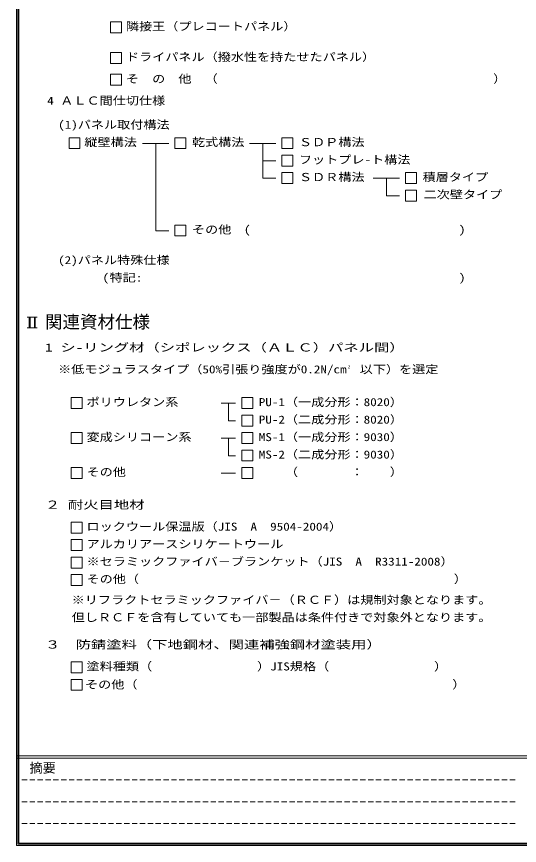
# Model space of a CAD drawing. Units: millimetres at full size, sheet at 1:10; details may follow other scales. Extents: x -2890 to 2450, y -2020 to 1800.
# Drawn here: x -2890 to -1740, y -2020 to -123 of the extents above; entities that cross this region are included whole.
import ezdxf
from ezdxf.enums import TextEntityAlignment as Align

# ---------------------------------------------------------------- set-up
doc = ezdxf.new("R2010")
doc.units = ezdxf.units.MM
doc.header["$LTSCALE"] = 10
doc.linetypes.add('DASHED1', pattern=[1.8, 1.2, -0.6])
doc.layers.add('0-0', color=7, linetype='Continuous', lineweight=18)
doc.styles.add('ＭＳ ゴシック', font='')
doc.styles.get('ＭＳ ゴシック').set_extended_font_data('MS Gothic')

msp = doc.modelspace()

# ---------------------------------------------------------------- linework, layer by layer
at = {"layer": '0-0'}
for p, q in [((-2890, 1800), (-2890, -1825.79)), ((-2887.5, 1797.5), (-2887.5, -1820)), ((-2885, 1795), (-2885, -1820)), ((-2770, -400), (-2745, -400)), ((-2770, -425), (-2770, -400)), ((-2745, -400), (-2745, -425)), ((-2601.8, -413), (-2541.8, -413)), ((-2571.8, -413), (-2571.8, -613)), ((-2357.15, -413), (-2297.15, -413)), ((-2327.15, -413), (-2327.15, -493)), ((-2283.15, -400), (-2258.15, -400)), ((-2283.15, -425), (-2283.15, -400)), ((-2258.15, -400), (-2258.15, -425)), ((-2745, -425), (-2770, -425)), ((-2258.15, -425), (-2283.15, -425)), ((-2327.15, -453), (-2297.15, -453)), ((-2327.15, -493), (-2297.15, -493)), ((-2283.15, -480), (-2258.15, -480)), ((-2283.15, -505), (-2283.15, -480)), ((-2258.15, -480), (-2258.15, -505)), ((-2074.35, -493), (-2014.35, -493)), ((-2258.15, -505), (-2283.15, -505)), ((-2000.35, -520), (-1975.35, -520)), ((-2000.35, -545), (-2000.35, -520)), ((-1975.35, -520), (-1975.35, -545)), ((-1975.35, -545), (-2000.35, -545)), ((-2571.8, -613), (-2541.8, -613)), ((-2843.18, -810.99), (-2866.18, -810.99)), ((-2861.18, -834.99), (-2861.18, -810.99)), ((-2859.18, -834.99), (-2859.18, -810.99)), ((-2849.18, -834.99), (-2849.18, -810.99)), ((-2847.18, -834.99), (-2847.18, -810.99)), ((-2843.18, -834.99), (-2866.18, -834.99)), ((-2765, -995), (-2740, -995)), ((-2765, -1020), (-2765, -995)), ((-2740, -995), (-2740, -1020)), ((-2375, -995), (-2350, -995)), ((-2375, -1020), (-2375, -995)), ((-2740, -1020), (-2765, -1020)), ((-2422.2, -1008), (-2389, -1008)), ((-2405, -1048), (-2405, -1008)), ((-2405, -1048), (-2389, -1048)), ((-2765, -1075), (-2740, -1075)), ((-2765, -1100), (-2765, -1075)), ((-2740, -1075), (-2740, -1100)), ((-2740, -1100), (-2765, -1100)), ((-2422.2, -1088), (-2389, -1088)), ((-2405, -1128), (-2405, -1088)), ((-2405, -1128), (-2389, -1128)), ((-2765, -1155), (-2740, -1155)), ((-2765, -1180), (-2765, -1155)), ((-2740, -1155), (-2740, -1180)), ((-2350, -1140), (-2375, -1140)), ((-2422.2, -1168), (-2389, -1168)), ((-2740, -1180), (-2765, -1180)), ((-2765, -1280), (-2740, -1280)), ((-2765, -1305), (-2765, -1280)), ((-2740, -1280), (-2740, -1305)), ((-2740, -1305), (-2765, -1305)), ((-2765, -1320), (-2740, -1320)), ((-2765, -1345), (-2765, -1320)), ((-2740, -1320), (-2740, -1345)), ((-2740, -1345), (-2765, -1345)), ((-2765, -1360), (-2740, -1360)), ((-2765, -1385), (-2765, -1360)), ((-2740, -1360), (-2740, -1385)), ((-2740, -1385), (-2765, -1385)), ((-2765, -1400), (-2740, -1400)), ((-2765, -1425), (-2765, -1400)), ((-2740, -1400), (-2740, -1425)), ((-2740, -1425), (-2765, -1425)), ((-2765, -1600), (-2740, -1600)), ((-2765, -1625), (-2765, -1600)), ((-2740, -1600), (-2740, -1625)), ((-2740, -1625), (-2765, -1625)), ((-2765, -1640), (-2740, -1640)), ((-2765, -1665), (-2765, -1640)), ((-2740, -1640), (-2740, -1665)), ((-2740, -1665), (-2765, -1665)), ((-2890, -1815), (2450, -1815)), ((-2890, -1820), (2450, -1820)), ((-2890, -1820), (-2890, -2020)), ((-2887.5, -1820), (-2887.5, -2017.5)), ((-2885, -1820), (-2885, -2015)), ((-2890, -2020), (2450, -2020)), ((-2887.5, -2017.5), (2447.5, -2017.5)), ((-2885, -2015), (2445, -2015))]:
    msp.add_line(p, q, dxfattribs=at)
at = {"layer": '0-0', "linetype": 'DASHED1'}
for p, q in [((-1750, -1870), (-2877.67, -1870)), ((-1750, -1920), (-2877.67, -1920)), ((-1750, -1970), (-2877.67, -1970))]:
    msp.add_line(p, q, dxfattribs=at)
at = {"layer": '0-0'}
for points in [[(-2675, -160), (-2675, -135), (-2650, -135), (-2650, -160)], [(-2675, -230), (-2675, -205), (-2650, -205), (-2650, -230)], [(-2675, -280), (-2675, -255), (-2650, -255), (-2650, -280)], [(-2527.8, -425), (-2527.8, -400), (-2502.8, -400), (-2502.8, -425)], [(-2283.15, -465), (-2283.15, -440), (-2258.15, -440), (-2258.15, -465)], [(-2000.35, -505), (-2000.35, -480), (-1975.35, -480), (-1975.35, -505)], [(-2527.8, -625), (-2527.8, -600), (-2502.8, -600), (-2502.8, -625)], [(-2527.8, -625), (-2527.8, -600), (-2502.8, -600), (-2502.8, -625)], [(-2375, -1060), (-2375, -1035), (-2350, -1035), (-2350, -1060)], [(-2375, -1100), (-2375, -1075), (-2350, -1075), (-2350, -1100)], [(-2375, -1140), (-2375, -1115), (-2350, -1115), (-2350, -1140)], [(-2375, -1180), (-2375, -1155), (-2350, -1155), (-2350, -1180)]]:
    msp.add_lwpolyline(points, close=True, dxfattribs=at)
for points in [[(-2044.35, -493), (-2044.35, -533), (-2014.35, -533)], [(-2350, -995), (-2350, -1020), (-2375, -1020)]]:
    msp.add_lwpolyline(points, dxfattribs=at)

# ---------------------------------------------------------------- texts
at = {"layer": '0-0', "style": 'ＭＳ ゴシック'}
for s, width, p in [('隣接王（プレコートパネル）', 1.2, (-2640, -160)), ('ドライパネル（撥水性を持たせたパネル）', 1.2, (-2640, -230)), ('そ\u3000の\u3000他\u3000（\u3000\u3000\u3000\u3000\u3000\u3000\u3000\u3000\u3000\u3000\u3000\u3000\u3000\u3000\u3000\u3000\u3000\u3000\u3000\u3000\u3000）', 1.2, (-2640, -280)), ('4 ＡＬＣ間仕切仕様', 1.2, (-2820, -330)), ('(1)パネル取付構法', 1.2, (-2795, -385)), ('縦壁構法', 1.2, (-2735, -425)), ('乾式構法', 1.2, (-2488.9, -425)), ('ＳＤＰ構法', 1.2, (-2244.25, -425)), ('フットプレ-ト構法', 1.2, (-2244.25, -465)), ('ＳＤＲ構法', 1.2, (-2244.25, -505)), ('積層タイプ', 1.2, (-1961.45, -505)), ('二次壁タイプ', 1.2, (-1959.15, -545)), ('その他', 1.2, (-2488.9, -625)), ('(', 1.2, (-2370.14, -625)), (')', 1.2, (-1878.33, -625)), ('(2)パネル特殊仕様', 1.2, (-2795, -695)), ('(', 1.2, (-2693.54, -735)), ('特記:', 1.2, (-2677.41, -735)), (')', 1.2, (-1878.33, -735)), ('1 シ-リング材（シポレックス（ＡＬＣ）パネル間）', 1.4, (-2825, -895)), ('※低モジュラスタイプ（50%引張り強度が0.2N/cm\u3000以下）を選定', 1.2, (-2795, -945)), ('ポリウレタン系', 1.2, (-2730, -1020)), ('PU-1（一成分形：8020）', 1.2, (-2336.1, -1020)), ('PU-2（二成分形：8020）', 1.2, (-2336.1, -1060)), ('変成シリコーン系', 1.2, (-2730, -1100)), ('MS-1（一成分形：9030）', 1.2, (-2336.1, -1100)), ('MS-2（二成分形：9030）', 1.2, (-2336.1, -1140)), ('その他', 1.2, (-2730, -1180)), ('    （\u3000\u3000\u3000\u3000：    ）', 1.2, (-2336.1, -1180)), ('２ 耐火目地材', 1.4, (-2825, -1255)), ('ロックウール保温版（JIS\u3000A\u30009504-2004）', 1.2, (-2730, -1305)), ('アルカリアースシリケートウール', 1.2, (-2730, -1345)), ('※セラミックファイバ－ブランケット（JIS\u3000A\u3000R3311-2008）', 1.2, (-2730, -1385)), ('その他（\u3000\u3000\u3000\u3000\u3000\u3000\u3000\u3000\u3000\u3000\u3000\u3000\u3000\u3000\u3000\u3000\u3000\u3000\u3000\u3000\u3000\u3000\u3000\u3000）', 1.2, (-2730, -1425)), ('※リフラクトセラミックファイバ－（ＲＣＦ）は規制対象となります。', 1.2, (-2763.99, -1472.71)), ('但しＲＣＦを含有していても一部製品は条件付きで対象外となります。', 1.2, (-2763.99, -1512.71)), ('３\u3000防錆塗料（下地鋼材、関連補強鋼材塗装用）', 1.4, (-2825, -1575)), ('塗料種類（\u3000\u3000\u3000\u3000\u3000\u3000\u3000\u3000）JIS規格（\u3000\u3000\u3000\u3000\u3000\u3000\u3000\u3000）', 1.2, (-2730, -1625)), ('その他（\u3000\u3000\u3000\u3000\u3000\u3000\u3000\u3000\u3000\u3000\u3000\u3000\u3000\u3000\u3000\u3000\u3000\u3000\u3000\u3000\u3000\u3000\u3000\u3000）', 1.2, (-2733.52, -1666.39))]:
    msp.add_text(s, height=18.33, dxfattribs=dict(at, width=width)).set_placement(p, align=Align.BOTTOM_LEFT)
for s, height, p in [('関連資材仕様', 29.33, (-2825, -845)), ('2', 7.33, (-2132.5, -930.31)), ('摘要', 21.99, (-2860.42, -1860))]:
    msp.add_text(s, height=height, dxfattribs=at).set_placement(p, align=Align.BOTTOM_LEFT)

doc.saveas('drawing.dxf')
